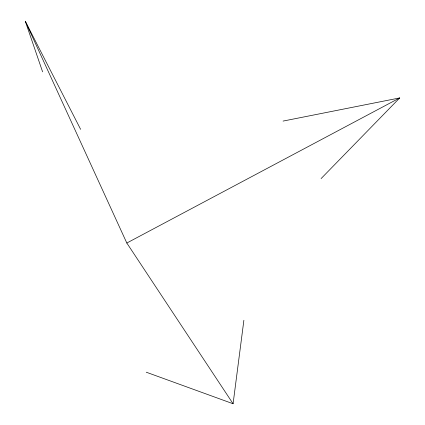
<?xml version="1.0" encoding="UTF-8"?>
<svg xmlns="http://www.w3.org/2000/svg" width="425" height="425" viewBox="0 0 425 425"><rect width="100%" height="100%" fill="white"/><g stroke="black" fill="none" stroke-linecap="round" stroke-linejoin="round"><path stroke-width="0.64" d="M146.248 372.204L233.081 403.75L243.881 320.291M321.087 178.59L399.712 97.925L283.071 121.082M42.606 71.841L25.288 21.25L126.82 243.026L399.712 97.925M126.82 243.026L233.081 403.75M25.288 21.25L80.623 129.343"/></g></svg>
